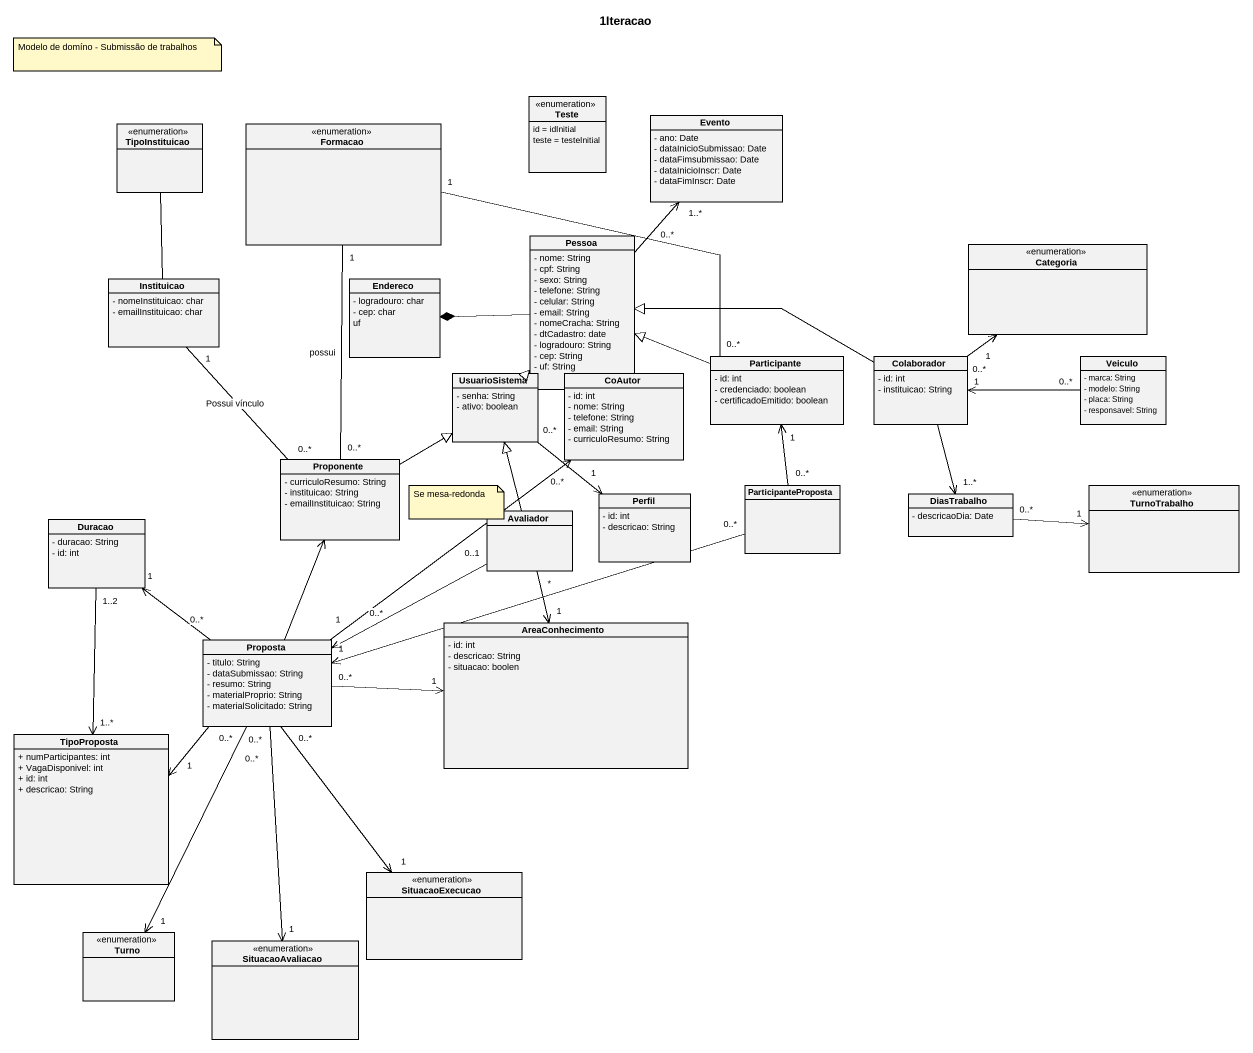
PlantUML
@startuml
title 1Iteracao
hide circle
hide empty members
skinparam classAttributeIconSize 0
enum TipoInstituicao
enum Formacao
enum Teste {
  id = idInitial
  teste = testeInitial
}
class Evento {
  - ano: Date
  - dataInicioSubmissao: Date
  - dataFimsubmissao: Date
  - dataInicioInscr: Date
  - dataFimInscr: Date
}
class Pessoa {
  - nome: String
  - cpf: String
  - sexo: String
  - telefone: String
  - celular: String
  - email: String
  - nomeCracha: String
  - dtCadastro: date
  - logradouro: String
  - cep: String
  - uf: String
}
enum Categoria
class Instituicao {
  - nomeInstituicao: char
  - emailInstituicao: char
}
class Endereco {
  - logradouro: char
  - cep: char
  uf
}
class Participante {
  - id: int
  - credenciado: boolean
  - certificadoEmitido: boolean
}
class Colaborador {
  - id: int
  - instituicao: String
}
class Veiculo {
  - marca: String
  - modelo: String
  - placa: String
  - responsavel: String
}
class UsuarioSistema {
  - senha: String
  - ativo: boolean
}
class CoAutor {
  - id: int
  - nome: String
  - telefone: String
  - email: String
  - curriculoResumo: String
}
class Proponente {
  - curriculoResumo: String
  - instituicao: String
  - emailInstituicao: String
}
class Duracao {
  - duracao: String
  - id: int
}
class Avaliador
class Perfil {
  - id: int
  - descricao: String
}
class ParticipanteProposta
class DiasTrabalho {
  - descricaoDia: Date
}
enum TurnoTrabalho
class AreaConhecimento {
  - id: int
  - descricao: String
  - situacao: boolen
}
class Proposta {
  - titulo: String
  - dataSubmissao: String
  - resumo: String
  - materialProprio: String
  - materialSolicitado: String
}
class TipoProposta {
  + numParticipantes: int
  + VagaDisponivel: int
  + id: int
  + descricao: String
}
enum SituacaoExecucao
enum Turno
enum SituacaoAvaliacao
Formacao "1" -right- "0..*" Participante
Pessoa "0..*" -up-> "1..*" Evento
Instituicao -up- TipoInstituicao
Endereco *-right- Pessoa
Participante -left-|> Pessoa
Colaborador -left-|> Pessoa
Colaborador "0..*" -up-> "1" Categoria
Colaborador --> "1..*" DiasTrabalho
Veiculo "0..*" -left-> "1" Colaborador
UsuarioSistema -up-|> Pessoa
UsuarioSistema "0..*" --> "1" Perfil
Proponente "0..*" -up- "1" Formacao : possui
Proponente "0..*" -up- "1" Instituicao : Possui vínculo
Proponente -right-|> UsuarioSistema
Duracao "1..2" --> "1..*" TipoProposta
Avaliador -up-|> UsuarioSistema
Avaliador "*" --> "1" AreaConhecimento
Avaliador "0..1" -left-> "0..*" Proposta
ParticipanteProposta "0..*" -up-> "1" Participante
ParticipanteProposta "0..*" -left-> "1" Proposta
DiasTrabalho "0..*" -right-> "1" TurnoTrabalho
Proposta "1" -up-> "0..*" CoAutor
Proposta -up-> Proponente
Proposta "0..*" -up-> "1" Duracao
Proposta "0..*" -right-> "1" AreaConhecimento
Proposta "0..*" --> "1" TipoProposta
Proposta "0..*" --> "1" SituacaoExecucao
Proposta "0..*" --> "1" Turno
Proposta "0..*" --> "1" SituacaoAvaliacao
note as N1
  Modelo de domíno - Submissão de trabalhos
end note
note as N2
  Se mesa-redonda
end note
@enduml
